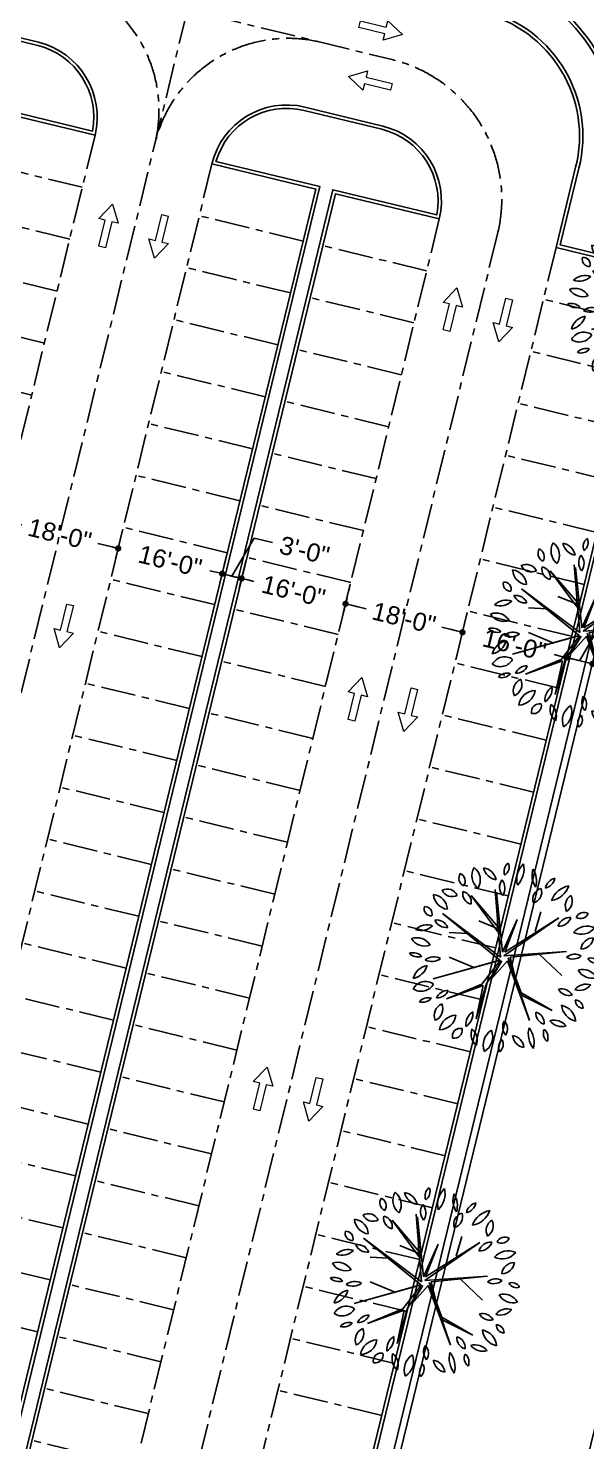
# Model space of a CAD drawing. Header units: inches. Extents: x -48022 to 80112, y -8164 to 5118.
# Drawn here: x 70088 to 71091, y 255 to 2793 of the extents above; entities that cross this region are included whole.
import ezdxf

# ---------------------------------------------------------------- set-up
doc = ezdxf.new("R2010")
doc.units = ezdxf.units.IN
doc.header["$LTSCALE"] = 10
doc.header["$PDMODE"] = 32
doc.linetypes.add('Amconstr', pattern=[9999, 9999, 0])
doc.linetypes.add('CENTER', pattern=[2, 1.25, -0.25, 0.25, -0.25])
doc.layers.add('07--DIM-3', color=3, linetype='Continuous', lineweight=35)
doc.layers.add('1_CAR', color=1, linetype='Continuous', lineweight=0)
for name, color, linetype in [('1_DIM', 1, 'Continuous'), ('FURN', 6, 'Continuous'), ('PLOT LINE', 3, 'Continuous'), ('ROAD CL', 251, 'CENTER'), ('roads & footpath', 161, 'Continuous'), ('trees', 109, 'Continuous'), ('WALL', 4, 'Continuous')]:
    doc.layers.add(name, color=color, linetype=linetype)
doc.styles.get("Standard").update_dxf_attribs({"font": 'sanss___.ttf'})
doc.styles.add('TIME NEW', font='times.ttf')
doc.dimstyles.new('Copy of Dim 1-32', dxfattribs={"dimtxt": 120, "dimasz": 96, "dimexe": 96, "dimexo": 96, "dimgap": 24, "dimtad": 1, "dimdec": 0, "dimzin": 3, "dimdsep": 46, "dimlunit": 4, "dimtxsty": 'TIME NEW', "dimblk": 'ARCHTICK', "dimcen": 24, "dimdle": 96, "dimclrd": 1, "dimclre": 1, "dimclrt": 3, "dimadec": 0, "dimazin": 0, "dimtfac": 1, "dimtdec": 0, "dimtofl": 0, "dimtmove": 0, "dimatfit": 3, "dimfxl": 0, "dimtolj": 1, "dimtzin": 0, "dimarcsym": 0})
doc.dimstyles.new('STANDARD_WS', dxfattribs={"dimscale": 180, "dimtxt": 0.18, "dimasz": 0.0625, "dimexe": 0.1875, "dimexo": 0.0625, "dimgap": 0.09375, "dimtad": 0, "dimdec": 0, "dimzin": 3, "dimdsep": 46, "dimlunit": 4, "dimtxsty": 'Standard', "dimblk": 'DOT', "dimcen": 0.09375, "dimadec": 3, "dimazin": 0, "dimtfac": 1, "dimtdec": 0, "dimtofl": 0, "dimtmove": 1, "dimatfit": 3, "dimldrblk": 'CLOSED', "dimfxl": 0, "dimfrac": 2, "dimtolj": 1, "dimtzin": 3, "dimarcsym": 0})

# ---------------------------------------------------------------- blocks, each defined once
blk = doc.blocks.new('Arpls009')
at = {"color": 0, "linetype": 'ByBlock'}
for centre, radius, start, end in [((-0.0818, 0.4209), 0.0835, 149.47372, 231.75859), ((-0.2053, 0.3978), 0.0835, 329.47372, 51.75859), ((-0.1188, 0.3807), 0.0817, 12.30595, 79.6849), ((-0.0244, 0.4785), 0.0817, 192.30595, 259.6849), ((0.0543, 0.4431), 0.0524, 125.40933, 202.71009), ((-0.0244, 0.4656), 0.0524, 305.40933, 22.71009), ((0.1814, 0.3992), 0.1138, 133.81169, 194.30773), ((-0.0076, 0.4532), 0.1138, 313.81169, 14.30773), ((0.2618, 0.4218), 0.1143, 163.46423, 212.79056), ((0.056, 0.3924), 0.1143, 343.46423, 32.79056), ((-0.1879, 0.4072), 0.0451, 146.81507, 244.01934), ((-0.2454, 0.3913), 0.0451, 326.81507, 64.01934), ((0.045, 0.3605), 0.0664, 145.52478, 220.83273), ((-0.06, 0.3547), 0.0664, 325.52478, 40.83273), ((0.201, 0.4205), 0.0672, 284.10036, 348.46502), ((0.2832, 0.3419), 0.0672, 104.10036, 168.46502), ((-0.3747, 0.2404), 0.0818, 3.31893, 83.19036), ((-0.2834, 0.3264), 0.0818, 183.31893, 263.19036), ((-0.2939, 0.2921), 0.0582, 25.45365, 116.6852), ((-0.2675, 0.3691), 0.0582, 205.45365, 296.6852), ((-0.1575, 0.3266), 0.0557, 168.8066, 257.6391), ((-0.2241, 0.283), 0.0557, 348.8066, 77.6391), ((0.2086, 0.2975), 0.0573, 103.89139, 198.90395), ((0.1406, 0.3345), 0.0573, 283.89139, 18.90395), ((0.2278, 0.406), 0.1178, 280.30051, 340.44765), ((0.3598, 0.2507), 0.1178, 100.30051, 160.44765), ((0.3845, 0.2632), 0.064, 122.58174, 207.17999), ((0.293, 0.2879), 0.064, 302.58174, 27.17999), ((-0.3769, 0.2482), 0.0369, 163.49335, 274.46973), ((-0.4094, 0.2219), 0.0369, 343.49335, 94.46973), ((0.4176, 0.184), 0.0446, 59.98145, 155.66759), ((0.3993, 0.241), 0.0446, 239.98145, 335.66759), ((-0.3989, 0.0802), 0.0847, 69.72014, 135.64891), ((-0.4301, 0.2189), 0.0847, 249.72014, 315.64891), ((-0.3491, 0.1264), 0.0631, 22.57231, 98.33354), ((-0.3, 0.2131), 0.0631, 202.57231, 278.33354), ((0.3454, 0.1362), 0.0663, 86.02822, 161.36976), ((0.2872, 0.2236), 0.0663, 266.02822, 341.36976), ((0.4345, 0.0653), 0.0919, 64.73526, 140.57812), ((0.4027, 0.2068), 0.0919, 244.73526, 320.57812), ((-0.4516, 0.0173), 0.08, 30.94824, 110.57839), ((-0.4111, 0.1333), 0.08, 210.94824, 290.57839), ((0.4014, 0.1041), 0.0659, 270.25287, 353.52208), ((0.4672, 0.0308), 0.0659, 90.25287, 173.52208), ((-0.4709, -0.044), 0.063, 44.25765, 108.59266), ((-0.4458, 0.0597), 0.063, 224.25765, 288.59266), ((0.3704, -0.0534), 0.065, 58.87476, 131.21352), ((0.3611, 0.0511), 0.065, 238.87476, 311.21352), ((-0.3814, -0.138), 0.0923, 100.87616, 165.44791), ((-0.4882, -0.0241), 0.0923, 280.87616, 345.44791), ((-0.3635, -0.0721), 0.0699, 60.50949, 129.29199), ((-0.3733, 0.0428), 0.0699, 240.50949, 309.29199), ((0.4116, -0.1499), 0.0814, 29.1952, 106.7189), ((0.4593, -0.0323), 0.0814, 209.1952, 286.7189), ((0.4546, -0.0526), 0.0446, 28.19814, 112.19179), ((0.4771, 0.0098), 0.0446, 208.19814, 292.19179), ((-0.4068, -0.2036), 0.0728, 54.97446, 151.37923), ((-0.4289, -0.1091), 0.0728, 234.97446, 331.37923), ((0.4294, -0.2199), 0.0753, 71.37117, 141.75354), ((-0.3945, -0.2737), 0.0584, 71.81925, 140.08176), ((-0.421, -0.1808), 0.0584, 251.81925, 320.08176), ((-0.2917, -0.2402), 0.0625, 87.17243, 157.23647), ((-0.3462, -0.1536), 0.0625, 267.17243, 337.23647), ((0.3003, -0.2335), 0.0644, 28.80716, 103.91988), ((0.3413, -0.1399), 0.0644, 208.80716, 283.91988), ((0.3943, -0.1019), 0.0753, 251.37117, 321.75354), ((-0.2964, -0.3071), 0.065, 113.47529, 203.45596), ((-0.3819, -0.2733), 0.065, 293.47529, 23.45596), ((-0.117, -0.3551), 0.0799, 122.88731, 186.72533), ((-0.2398, -0.2973), 0.0799, 302.88731, 6.72533), ((0.2261, -0.2967), 0.0586, 173.64998, 254.65145), ((0.1524, -0.3467), 0.0586, 353.64998, 74.65145), ((0.3967, -0.2432), 0.0968, 186.54869, 256.89113), ((0.2786, -0.3485), 0.0968, 6.54869, 76.89113), ((0.4147, -0.2278), 0.0422, 179.25572, 267.62866), ((0.3708, -0.2694), 0.0422, 359.25572, 87.62866), ((-0.2456, -0.3948), 0.0888, 91.63276, 172.02679), ((-0.3361, -0.2936), 0.0888, 271.63276, 352.02679), ((0.0574, -0.3677), 0.0628, 148.78766, 221.59771), ((-0.0432, -0.3769), 0.0628, 328.78766, 41.59771), ((0.2624, -0.4126), 0.0806, 38.69621, 106.24154), ((0.3027, -0.2848), 0.0806, 218.69621, 286.24154), ((-0.2262, -0.4156), 0.041, 76.54191, 193.47743), ((-0.2566, -0.3852), 0.041, 256.54191, 13.47743), ((-0.094, -0.405), 0.0759, 159.11699, 230.36062), ((-0.2133, -0.4364), 0.0759, 339.11699, 50.36062), ((-0.0156, -0.4614), 0.0906, 122.11699, 201.72753), ((-0.1479, -0.4182), 0.0906, 302.11699, 21.72753), ((0.0258, -0.4742), 0.0521, 129.74751, 206.0709), ((-0.0543, -0.4571), 0.0521, 309.74751, 26.0709), ((0.1166, -0.4051), 0.0705, 185.31956, 260.41897), ((0.0347, -0.4812), 0.0705, 5.31956, 80.41897), ((0.2511, -0.4027), 0.1233, 165.20711, 218.32175), ((0.0351, -0.4477), 0.1233, 345.20711, 38.32175), ((0.2599, -0.4013), 0.0536, 156.77542, 231.28797), ((0.1771, -0.422), 0.0536, 336.77542, 51.28797)]:
    blk.add_arc(centre, radius, start, end, dxfattribs=at)
at = {"layer": 'trees', "color": 25, "linetype": 'ByBlock'}
for p, q in [((-0.03, 0.1279), (-0.1696, 0.3167)), ((-0.1696, 0.3167), (-0.016, 0.1384)), ((-0.0441, 0.3483), (-0.016, -0.0035)), ((-0.0054, 0.0211), (-0.0371, 0.3343)), ((-0.0371, 0.3343), (-0.03, 0.1279)), ((-0.016, -0.0035), (-0.3185, 0.2229)), ((-0.3185, 0.2229), (-0.0195, -0.0199)), ((0.1635, 0.129), (0.194, 0.2311)), ((-0.016, 0.1384), (-0.1297, 0.1842)), ((0.0708, 0.1912), (-0.0054, 0.0211)), ((0.0016, 0.0036), (0.2866, 0.2006)), ((0.2866, 0.2006), (0.0052, 0.0211)), ((0.0052, 0.0211), (0.0708, 0.1912)), ((-0.1871, 0.1185), (-0.2832, 0.1243)), ((0.3276, 0.0247), (0.0016, 0.0036)), ((0.0333, -0.0035), (0.3276, 0.0247)), ((0.1847, 0.0118), (0.3019, -0.0996)), ((-0.0195, -0.0199), (-0.3666, -0.1172)), ((-0.3666, -0.1172), (-0.016, -0.0199)), ((-0.1507, -0.0598), (-0.2832, -0.0035)), ((-0.016, -0.0199), (-0.1133, -0.1442)), ((-0.0898, -0.1407), (-0.0089, -0.0234)), ((-0.0089, -0.0234), (-0.0675, -0.1207)), ((-0.0675, -0.1207), (0.0192, -0.0234)), ((0.0192, -0.0234), (0.1341, -0.333)), ((0.1341, -0.333), (0.0227, -0.007)), ((0.0227, -0.007), (0.0955, -0.204)), ((0.0779, -0.1806), (0.0333, -0.0035)), ((-0.1133, -0.1442), (-0.2974, -0.2216)), ((-0.1438, -0.326), (-0.0898, -0.1407)), ((-0.2974, -0.2216), (-0.1062, -0.1512)), ((-0.1062, -0.1512), (-0.1438, -0.326)), ((0.2514, -0.2814), (0.0779, -0.1806)), ((0.0955, -0.204), (0.2514, -0.2814))]:
    blk.add_line(p, q, dxfattribs=at)
blk = doc.blocks.new('*U12')
at = {"layer": 'trees', "xscale": 345, "yscale": 345, "zscale": 345}
blk.add_blockref('Arpls009', (-0.5, 2), dxfattribs=at)
blk = doc.blocks.new('*U13')
at = {"layer": 'FURN', "color": 0, "linetype": 'ByBlock', "lineweight": -2}
for p in [(-425.8, -1748.9), (-567.7, -2331.9), (-709.7, -2914.8), (-851.6, -3497.8)]:
    blk.add_blockref('*U12', p, dxfattribs=at)
blk = doc.blocks.new('_ArchTick')
at = {"color": 0, "const_width": 0.15}
blk.add_lwpolyline([(-0.5, -0.5), (0.5, 0.5)], dxfattribs=at)
blk = doc.blocks.new('*D17')
at = {"layer": '07--DIM-3', "color": 1, "linetype": 'Amconstr', "lineweight": -2, "transparency": 16777216}
for p, q in [((71848.7, 4872.3), (71815.1, 5117.5)), ((55388.5, 2769.5), (71923.3, 5035.4)), ((55504.2, 2632.4), (55470.6, 2877.6))]:
    blk.add_line(p, q, dxfattribs=at)
at = {"layer": 'Defpoints', "color": 0, "linetype": 'Amconstr', "transparency": 16777216}
for p in [(71828.1, 5022.4), (71861.8, 4777.2), (55517.2, 2537.3)]:
    blk.add_point(p, dxfattribs=at)
at = {"layer": '07--DIM-3', "color": 1, "linetype": 'Amconstr', "lineweight": -2, "transparency": 16777216, "xscale": 96, "yscale": 96, "zscale": 96}
for p, rotation in [((71828.1, 5022.4), 7.80334522776029), ((55483.6, 2782.5), 187.8033452277602)]:
    blk.add_blockref('_ArchTick', p, dxfattribs=dict(at, rotation=rotation))
at = {"layer": '07--DIM-3', "color": 3, "linetype": 'Amconstr', "lineweight": 25, "transparency": 16777216, "insert": (63644.3, 3986.9), "char_height": 120, "attachment_point": 5, "rotation": 7.8033, "style": 'TIME NEW'}
blk.add_mtext('\\A1;1374\'-9"', dxfattribs=at)
blk = doc.blocks.new('*D19')
at = {"layer": '07--DIM-3', "color": 1, "linetype": 'Amconstr', "lineweight": -2, "transparency": 16777216}
for p, q in [((72203.9, 4792.7), (70538.1, -2049.4)), ((71955, 4754.5), (72274.5, 4676.7)), ((70334.6, -1901), (70654.1, -1978.8))]:
    blk.add_line(p, q, dxfattribs=at)
at = {"layer": 'Defpoints', "color": 0, "linetype": 'Amconstr', "transparency": 16777216}
for p in [(71861.8, 4777.2), (70241.3, -1878.3), (70560.8, -1956.1)]:
    blk.add_point(p, dxfattribs=at)
at = {"layer": '07--DIM-3', "color": 1, "linetype": 'Amconstr', "lineweight": -2, "transparency": 16777216, "xscale": 96, "yscale": 96, "zscale": 96}
for p, rotation in [((72181.2, 4699.4), 76.31633277779137), ((70560.8, -1956.1), 256.3163327777914)]:
    blk.add_blockref('_ArchTick', p, dxfattribs=dict(at, rotation=rotation))
at = {"layer": '07--DIM-3', "color": 3, "linetype": 'Amconstr', "lineweight": 25, "transparency": 16777216, "insert": (71288.2, 1391.8), "char_height": 120, "attachment_point": 5, "rotation": 76.3163, "style": 'TIME NEW'}
blk.add_mtext('\\A1;570\'-10"', dxfattribs=at)
blk = doc.blocks.new('*U93')
at = {"layer": 'ROAD CL', "ltscale": 5}
blk.add_line((96.3, 0), (96.3, -192), dxfattribs=at)
blk = doc.blocks.new('*U94')
at = {"layer": 'WALL', "color": 0, "linetype": 'ByBlock', "lineweight": -2, "transparency": 16777216, "rotation": 256.3163327777918}
for p in [(70208, 2601), (70185.3, 2507.8), (70162.6, 2414.5), (70139.9, 2321.2), (70117.2, 2227.9)]:
    blk.add_blockref('*U93', p, dxfattribs=at)
blk = doc.blocks.new('*U95')
at = {"layer": 'ROAD CL', "ltscale": 5}
blk.add_line((95.8, 192), (95.8, 0), dxfattribs=at)
blk = doc.blocks.new('*U96')
at = {"layer": 'WALL', "color": 0, "linetype": 'ByBlock', "lineweight": -2, "transparency": 16777216, "rotation": 256.3163327777918}
for p in [(70417.8, 2549.4), (70395, 2456.2), (70372.3, 2362.9), (70349.6, 2269.6), (70326.9, 2176.3), (70304.2, 2083.1), (70281.5, 1989.8), (70258.8, 1896.5), (70236.1, 1803.2), (70213.4, 1710), (70190.7, 1616.7), (70167.9, 1523.4), (70145.2, 1430.1), (70122.5, 1336.9), (70099.8, 1243.6), (70077.1, 1150.3), (70054.4, 1057), (70031.7, 963.8), (70009, 870.5), (69986.3, 777.2), (69963.6, 683.9), (69940.8, 590.7)]:
    blk.add_blockref('*U95', p, dxfattribs=at)
blk = doc.blocks.new('*U97')
at = {"layer": 'ROAD CL', "ltscale": 5}
blk.add_line((96, 0), (96, -192), dxfattribs=at)
blk = doc.blocks.new('*U98')
at = {"layer": 'WALL', "color": 0, "linetype": 'ByBlock', "lineweight": -2, "transparency": 16777216, "rotation": 256.3163327777916}
for p in [(70826, 2450.6), (70803.2, 2357.3), (70780.5, 2264), (70757.8, 2170.8), (70735.1, 2077.5), (70712.4, 1984.2), (70689.7, 1890.9), (70667, 1797.7), (70644.3, 1704.4), (70621.6, 1611.1), (70598.9, 1517.8), (70576.2, 1424.6), (70553.4, 1331.3), (70530.7, 1238), (70508, 1144.7), (70485.3, 1051.5), (70462.6, 958.2), (70439.9, 864.9), (70417.2, 771.6), (70394.5, 678.4), (70371.8, 585.1), (70349.1, 491.8), (70326.3, 398.5), (70303.6, 305.3)]:
    blk.add_blockref('*U97', p, dxfattribs=at)
blk = doc.blocks.new('*U99')
at = {"layer": 'ROAD CL', "ltscale": 5}
blk.add_line((96, 192), (96, 0), dxfattribs=at)
blk = doc.blocks.new('*U100')
at = {"layer": 'WALL', "color": 0, "linetype": 'ByBlock', "lineweight": -2, "transparency": 16777216, "rotation": 256.3163327777997}
for p in [(71035.8, 2399.5), (71013.1, 2306.2), (70990.4, 2212.9), (70967.7, 2119.7), (70945, 2026.4), (70922.3, 1933.1), (70899.6, 1839.8), (70876.9, 1746.6), (70854.1, 1653.3), (70831.4, 1560), (70808.7, 1466.7), (70786, 1373.5), (70763.3, 1280.2), (70740.6, 1186.9), (70717.9, 1093.6), (70695.2, 1000.4), (70672.5, 907.1), (70649.8, 813.8), (70627.1, 720.5), (70604.3, 627.3), (70581.6, 534), (70558.9, 440.7)]:
    blk.add_blockref('*U99', p, dxfattribs=at)
blk = doc.blocks.new('_Dot')
at = {"color": 0, "linetype": 'ByBlock', "lineweight": -2}
blk.add_line((-0.5, 0), (-1, 0), dxfattribs=at)
at = {"color": 0, "linetype": 'ByBlock', "const_width": 0.5}
blk.add_lwpolyline([(-0.25, 0, 1), (0.25, 0, 1)], format="xyb", close=True, dxfattribs=at)
blk = doc.blocks.new('*D156')
at = {"layer": '1_DIM', "color": 0, "lineweight": -2, "transparency": 16777216}
for p, q in [((70035.6, 1893), (70047.7, 1942.8)), ((70050.7, 1907.3), (70076.6, 1901)), ((70245.5, 1841.9), (70257.6, 1891.7)), ((70238.7, 1861.5), (70212.8, 1867.9))]:
    blk.add_line(p, q, dxfattribs=at)
at = {"layer": 'Defpoints', "color": 0, "transparency": 16777216}
for p in [(70033, 1882.1), (70249.6, 1858.9), (70242.8, 1831)]:
    blk.add_point(p, dxfattribs=at)
at = {"layer": '1_DIM', "color": 0, "lineweight": -2, "transparency": 16777216, "xscale": 11.25, "yscale": 11.25, "zscale": 11.25}
for p, rotation in [((70039.8, 1910), 166.3163232205696), ((70249.6, 1858.9), 346.3163232205697)]:
    blk.add_blockref('_Dot', p, dxfattribs=dict(at, rotation=rotation))
at = {"layer": '1_DIM', "color": 0, "transparency": 16777216, "insert": (70144.7, 1884.4), "char_height": 32.4, "attachment_point": 5, "rotation": 346.3163}
blk.add_mtext('\\A1;18\'-0"', dxfattribs=at)
blk = doc.blocks.new('_Closed')
at = {"color": 0, "linetype": 'ByBlock', "lineweight": -2}
for p, q in [((-1, 0.17), (0, 0)), ((-1, 0.17), (-1, -0.17)), ((0, 0), (-1, -0.17)), ((0, 0), (-1, 0))]:
    blk.add_line(p, q, dxfattribs=at)
blk = doc.blocks.new('*D157')
at = {"layer": '1_DIM', "color": 0, "lineweight": -2, "transparency": 16777216}
for p, q in [((70245.5, 1841.9), (70257.6, 1891.7)), ((70238.7, 1861.5), (70227.8, 1864.2)), ((70432, 1796.5), (70444.2, 1846.3)), ((70447.1, 1810.8), (70458, 1808.1))]:
    blk.add_line(p, q, dxfattribs=at)
at = {"layer": 'Defpoints', "color": 0, "transparency": 16777216}
for p in [(70242.8, 1831), (70436.2, 1813.5), (70429.4, 1785.6)]:
    blk.add_point(p, dxfattribs=at)
at = {"layer": '1_DIM', "color": 0, "lineweight": -2, "transparency": 16777216, "xscale": 11.25, "yscale": 11.25, "zscale": 11.25}
for p, rotation in [((70249.6, 1858.9), 346.3163232205697), ((70436.2, 1813.5), 166.3163232205696)]:
    blk.add_blockref('_Dot', p, dxfattribs=dict(at, rotation=rotation))
at = {"layer": '1_DIM', "color": 0, "transparency": 16777216, "insert": (70342.9, 1836.2), "char_height": 32.4, "attachment_point": 5, "rotation": 346.3163}
blk.add_mtext('\\A1;16\'-0"', dxfattribs=at)
blk = doc.blocks.new('*D158')
at = {"layer": '1_DIM', "color": 0, "lineweight": -2, "transparency": 16777216}
for p, q in [((70453.7, 1809.2), (70493.7, 1877.5)), ((70493.7, 1877.5), (70526.5, 1869.5)), ((70432, 1796.5), (70444.2, 1846.3)), ((70467, 1788), (70479.1, 1837.7)), ((70425.2, 1816.1), (70414.3, 1818.8)), ((70436.2, 1813.5), (70471.2, 1805)), ((70482.1, 1802.3), (70493, 1799.6))]:
    blk.add_line(p, q, dxfattribs=at)
at = {"layer": 'Defpoints', "color": 0, "transparency": 16777216}
for p in [(70471.2, 1805), (70429.4, 1785.6), (70464.4, 1777)]:
    blk.add_point(p, dxfattribs=at)
at = {"layer": '1_DIM', "color": 0, "lineweight": -2, "transparency": 16777216, "xscale": 11.25, "yscale": 11.25, "zscale": 11.25}
for p, rotation in [((70436.2, 1813.5), 346.3163232205697), ((70471.2, 1805), 166.3163232205696)]:
    blk.add_blockref('_Dot', p, dxfattribs=dict(at, rotation=rotation))
at = {"layer": '1_DIM', "color": 0, "transparency": 16777216, "insert": (70584.1, 1855.4), "char_height": 32.4, "attachment_point": 5, "rotation": 346.3163}
blk.add_mtext('\\A1;3\'-0"', dxfattribs=at)
blk = doc.blocks.new('*D159')
at = {"layer": '1_DIM', "color": 0, "lineweight": -2, "transparency": 16777216}
for p, q in [((70467, 1788), (70479.1, 1837.7)), ((70460.2, 1807.6), (70449.3, 1810.3)), ((70653.6, 1742.5), (70665.7, 1792.3)), ((70668.6, 1756.9), (70679.6, 1754.2))]:
    blk.add_line(p, q, dxfattribs=at)
at = {"layer": 'Defpoints', "color": 0, "transparency": 16777216}
for p in [(70464.4, 1777), (70657.7, 1759.5), (70650.9, 1731.6)]:
    blk.add_point(p, dxfattribs=at)
at = {"layer": '1_DIM', "color": 0, "lineweight": -2, "transparency": 16777216, "xscale": 11.25, "yscale": 11.25, "zscale": 11.25}
for p, rotation in [((70471.2, 1805), 346.3163232205697), ((70657.7, 1759.5), 166.3163232205696)]:
    blk.add_blockref('_Dot', p, dxfattribs=dict(at, rotation=rotation))
at = {"layer": '1_DIM', "color": 0, "transparency": 16777216, "insert": (70564.4, 1782.2), "char_height": 32.4, "attachment_point": 5, "rotation": 346.3163}
blk.add_mtext('\\A1;16\'-0"', dxfattribs=at)
blk = doc.blocks.new('*D160')
at = {"layer": '1_DIM', "color": 0, "lineweight": -2, "transparency": 16777216}
for p, q in [((70653.6, 1742.5), (70665.7, 1792.3)), ((70668.6, 1756.9), (70694.6, 1750.6)), ((70863.4, 1691.5), (70875.6, 1741.2)), ((70856.6, 1711.1), (70830.7, 1717.4))]:
    blk.add_line(p, q, dxfattribs=at)
at = {"layer": 'Defpoints', "color": 0, "transparency": 16777216}
for p in [(70650.9, 1731.6), (70867.6, 1708.4), (70860.8, 1680.5)]:
    blk.add_point(p, dxfattribs=at)
at = {"layer": '1_DIM', "color": 0, "lineweight": -2, "transparency": 16777216, "xscale": 11.25, "yscale": 11.25, "zscale": 11.25}
for p, rotation in [((70657.7, 1759.5), 166.3163232205696), ((70867.6, 1708.4), 346.3163232205697)]:
    blk.add_blockref('_Dot', p, dxfattribs=dict(at, rotation=rotation))
at = {"layer": '1_DIM', "color": 0, "transparency": 16777216, "insert": (70762.6, 1734), "char_height": 32.4, "attachment_point": 5, "rotation": 346.3163}
blk.add_mtext('\\A1;18\'-0"', dxfattribs=at)
blk = doc.blocks.new('*D161')
at = {"layer": '1_DIM', "color": 0, "lineweight": -2, "transparency": 16777216}
for p, q in [((70863.4, 1691.5), (70875.6, 1741.2)), ((70856.6, 1711.1), (70845.7, 1713.8)), ((71054.8, 1665.7), (71062.1, 1695.8)), ((71065.1, 1660.4), (71076, 1657.7))]:
    blk.add_line(p, q, dxfattribs=at)
at = {"layer": 'Defpoints', "color": 0, "transparency": 16777216}
for p in [(70860.8, 1680.5), (71052.1, 1654.8), (71054.1, 1663)]:
    blk.add_point(p, dxfattribs=at)
at = {"layer": '1_DIM', "color": 0, "lineweight": -2, "transparency": 16777216, "xscale": 11.25, "yscale": 11.25, "zscale": 11.25}
for p, rotation in [((70867.6, 1708.4), 346.3163232205697), ((71054.1, 1663), 166.3163232205696)]:
    blk.add_blockref('_Dot', p, dxfattribs=dict(at, rotation=rotation))
at = {"layer": '1_DIM', "color": 0, "transparency": 16777216, "insert": (70960.9, 1685.7), "char_height": 32.4, "attachment_point": 5, "rotation": 346.3163}
blk.add_mtext('\\A1;16\'-0"', dxfattribs=at)
blk = doc.blocks.new('*D162')
at = {"layer": '1_DIM', "color": 0, "lineweight": -2, "transparency": 16777216}
for p, q in [((71077.4, 1657.3), (71117.4, 1725.6)), ((71117.4, 1725.6), (71150.2, 1717.6)), ((71054.8, 1665.7), (71062.1, 1695.8)), ((71101.4, 1654.4), (71108.7, 1684.5)), ((71043.2, 1665.7), (71032.3, 1668.3)), ((71054.1, 1663), (71100.8, 1651.7)), ((71111.7, 1649), (71122.6, 1646.3))]:
    blk.add_line(p, q, dxfattribs=at)
at = {"layer": 'Defpoints', "color": 0, "transparency": 16777216}
for p in [(71052.1, 1654.8), (71100.8, 1651.7), (71098.8, 1643.4)]:
    blk.add_point(p, dxfattribs=at)
at = {"layer": '1_DIM', "color": 0, "lineweight": -2, "transparency": 16777216, "xscale": 11.25, "yscale": 11.25, "zscale": 11.25}
for p, rotation in [((71054.1, 1663), 346.3163232205697), ((71100.8, 1651.7), 166.3163232205696)]:
    blk.add_blockref('_Dot', p, dxfattribs=dict(at, rotation=rotation))
at = {"layer": '1_DIM', "color": 0, "transparency": 16777216, "insert": (71207.9, 1703.5), "char_height": 32.4, "attachment_point": 5, "rotation": 346.3163}
blk.add_mtext('\\A1;4\'-0"', dxfattribs=at)

msp = doc.modelspace()

# ---------------------------------------------------------------- linework, layer by layer
at = {"layer": '1_CAR'}
for points in [[(70684.3, 2806.2), (70730.9, 2794.8), (70733.8, 2806.5), (70759.8, 2781.6), (70725.3, 2771.5), (70728.1, 2783.2), (70681.5, 2794.5)], [(70738.4, 2681.9), (70691.7, 2693.2), (70688.9, 2681.6), (70662.9, 2706.4), (70697.4, 2716.5), (70694.6, 2704.9), (70741.2, 2693.5)], [(70215.1, 2401.7), (70226.4, 2448.3), (70214.8, 2451.2), (70239.6, 2477.2), (70249.7, 2442.7), (70238.1, 2445.5), (70226.7, 2398.9)], [(70339.4, 2455.8), (70328, 2409.1), (70339.7, 2406.3), (70314.8, 2380.3), (70304.7, 2414.8), (70316.4, 2412), (70327.7, 2458.6)], [(70833, 2251.3), (70844.4, 2297.9), (70832.7, 2300.7), (70857.6, 2326.8), (70867.7, 2292.2), (70856, 2295.1), (70844.7, 2248.4)], [(70957.3, 2305.3), (70946, 2258.7), (70957.6, 2255.9), (70932.8, 2229.8), (70922.7, 2264.4), (70934.3, 2261.5), (70945.7, 2308.2)], [(70169.1, 1756.2), (70157.7, 1709.6), (70169.4, 1706.7), (70144.5, 1680.7), (70134.4, 1715.3), (70146, 1712.4), (70157.4, 1759.1)], [(70662.7, 1551.7), (70674, 1598.3), (70662.4, 1601.2), (70687.2, 1627.2), (70697.4, 1592.7), (70685.7, 1595.5), (70674.3, 1548.9)], [(70787, 1605.8), (70775.6, 1559.1), (70787.3, 1556.3), (70762.4, 1530.3), (70752.3, 1564.8), (70764, 1562), (70775.3, 1608.6)], [(70492.4, 852.1), (70503.7, 898.8), (70492.1, 901.6), (70516.9, 927.6), (70527, 893.1), (70515.4, 895.9), (70504, 849.3)], [(70616.7, 906.2), (70605.3, 859.6), (70617, 856.7), (70592.1, 830.7), (70582, 865.2), (70593.7, 862.4), (70605, 909)]]:
    msp.add_lwpolyline(points, close=True, dxfattribs=at)
at = {"layer": 'PLOT LINE'}
msp.add_line((70231.9, -1866.3), (71845.9, 4762.9), dxfattribs=at)
msp.add_lwpolyline([(71861.8, 4777.2), (70241.3, -1878.3), (66535.1, -1878.3), (66535.1, -1767.3)], dxfattribs=at)
at = {"layer": 'ROAD CL', "color": 1, "ltscale": 5}
msp.add_lwpolyline([(68660, 3243.5), (70741.2, 2736.7, -0.415405), (70930.6, 2424), (70221.8, -487.6, -0.345872), (69971.1, -684.5), (66973.1, -684.5)], format="xyb", dxfattribs=at)
at = {"layer": 'ROAD CL', "ltscale": 5}
for points in [[(70374, 2826.2), (69519.2, -684.5)], [(70208, 2601), (69473.2, -417.2)], [(70417.8, 2549.4), (69711.4, -351.9)], [(70826, 2450.6), (70127.7, -417.2)], [(71035.8, 2399.5), (70309.1, -585.3)]]:
    msp.add_lwpolyline(points, dxfattribs=at)
for centre, start, end in [((70076.8, 2645.3), 346.3163, 76.3163), ((70554.8, 2529), 76.3163, 166.3163)]:
    msp.add_arc(centre, 246, start, end, dxfattribs=at)
at = {"layer": 'roads & footpath'}
for points in [[(70981.7, 2861.9, -0.350969), (71134.9, 2527.4)], [(70988.6, 2865, -0.346487), (71140.7, 2526)], [(70903.7, 2820.7, -0.416021), (71070.8, 2543.3), (71035.8, 2399.5), (71222.4, 2354.1), (70495.7, -630.7), (70309.1, -585.3), (70288.3, -671, -0.345872), (70064.8, -846.5), (70064.8, -1038.5), (67760.8, -1038.5), (67760.8, -846.5), (67091.3, -846.5, 0.282433), (66886.2, -972.4, -0.165098), (66593.8, -1258.2, 0.2887), (66463.1, -1465.6), (66463.1, -2004, 0.414091)], [(70911, 2825, -0.408511), (71076.7, 2541.8), (71043.1, 2403.9), (71229.6, 2358.5), (70500.1, -638), (70313.5, -592.6), (70294.1, -672.4, -0.338771), (70070.8, -852.5), (70070.8, -1044.5), (67754.8, -1044.5), (67754.8, -852.5), (67091.3, -852.5, 0.282433), (66891.6, -975.1, -0.165098), (66596.4, -1263.6, 0.2887), (66469.1, -1465.6), (66469.1, -1749.3)]]:
    msp.add_lwpolyline(points, format="xyb", dxfattribs=at)
for points in [[(69339.1, -522.5), (69190.3, -522.5, -0.484722), (69056.8, -351.9), (69073.2, -284.7), (69259.7, -330.1), (69986.4, 2654.7), (69799.8, 2699.9, -0.413431), (69966.7, 2801.8), (70106.6, 2767.8, -0.412318), (70208, 2601), (70021.4, 2646.2), (69294.7, -338.6), (69481.2, -384), (69473.2, -417.2, -0.345872)], [(69339.1, -516.5), (69190.3, -516.5, -0.484692), (69062.6, -353.3), (69077.6, -291.9), (69264.1, -337.4), (69993.7, 2659.1), (69807.2, 2704.3, -0.400148), (69965.2, 2796), (70105.2, 2761.9, -0.399028), (70203.4, 2608.3), (70017, 2653.5), (69287.4, -343), (69474, -388.5), (69467.3, -415.8, -0.345872)], [(69845.4, -522.5, -0.486025), (69711.4, -351.9), (69713.8, -341.9), (69900.4, -387.3), (70604.4, 2504.2), (70417.8, 2549.4, -0.413431), (70584.6, 2651.4), (70724.5, 2617.3, -0.412318), (70826, 2450.6), (70639.4, 2495.8), (69958.1, -302.3), (70144.7, -347.7), (70127.7, -417.2, -0.345872), (69993.7, -522.5)], [(69845.4, -516.5, -0.486025), (69717.2, -353.3), (69718.2, -349.1), (69904.8, -394.5), (70611.6, 2508.7), (70425.1, 2553.8, -0.400148), (70583.2, 2645.5), (70723.1, 2611.5, -0.399028), (70821.4, 2457.9), (70634.9, 2503), (69950.9, -306.7), (70137.4, -352.1), (70121.9, -415.8, -0.345872), (69993.7, -516.5)]]:
    msp.add_lwpolyline(points, format="xyb", close=True, dxfattribs=at)

# ---------------------------------------------------------------- block references
at = {"layer": 'FURN', "linetype": 'Amconstr', "lineweight": 25}
msp.add_blockref('*U13', (71651.8, 4039.2), dxfattribs=at)
at = {"layer": 'WALL', "linetype": 'Amconstr', "lineweight": 25}
for name in ['*U94', '*U96', '*U98', '*U100']:
    msp.add_blockref(name, (0, 0), dxfattribs=at)

# ---------------------------------------------------------------- dimensions: what is measured, and where the dimension line sits
at = {"layer": '07--DIM-3', "linetype": 'Amconstr', "lineweight": 25}
for p1, p2, distance, picture, middle in [((55517.2, 2537.3), (71861.8, 4777.2), 247.5, '*D17', (63644.3, 3986.9)), ((71861.8, 4777.2), (70241.3, -1878.3), 328.8, '*D19', (71288.2, 1391.8))]:
    dim = msp.add_aligned_dim(p1=p1, p2=p2, distance=distance, dimstyle='Copy of Dim 1-32', dxfattribs=at)
    dim.commit()
    dim.dimension.update_dxf_attribs({"geometry": picture, "text_midpoint": middle})
at = {"layer": '1_DIM'}
for base, p1, p2, picture, middle in [((70249.6, 1858.9), (70033, 1882.1), (70242.8, 1831), '*D156', (70144.7, 1884.4)), ((70436.2, 1813.5), (70242.8, 1831), (70429.4, 1785.6), '*D157', (70342.9, 1836.2)), ((70471.2, 1805), (70429.4, 1785.6), (70464.4, 1777), '*D158', (70542.9, 1865.5)), ((70657.7, 1759.5), (70464.4, 1777), (70650.9, 1731.6), '*D159', (70564.4, 1782.2)), ((70867.6, 1708.4), (70650.9, 1731.6), (70860.8, 1680.5), '*D160', (70762.6, 1734)), ((71054.1, 1663), (70860.8, 1680.5), (71052.1, 1654.8), '*D161', (70960.9, 1685.7)), ((71100.8, 1651.7), (71052.1, 1654.8), (71098.8, 1643.4), '*D162', (71166.6, 1713.6))]:
    dim = msp.add_linear_dim(base=base, p1=p1, p2=p2, angle=166.3163, dimstyle='STANDARD_WS', dxfattribs=at)
    dim.commit()
    dim.dimension.update_dxf_attribs({"geometry": picture, "text_midpoint": middle})

doc.saveas('drawing.dxf')
